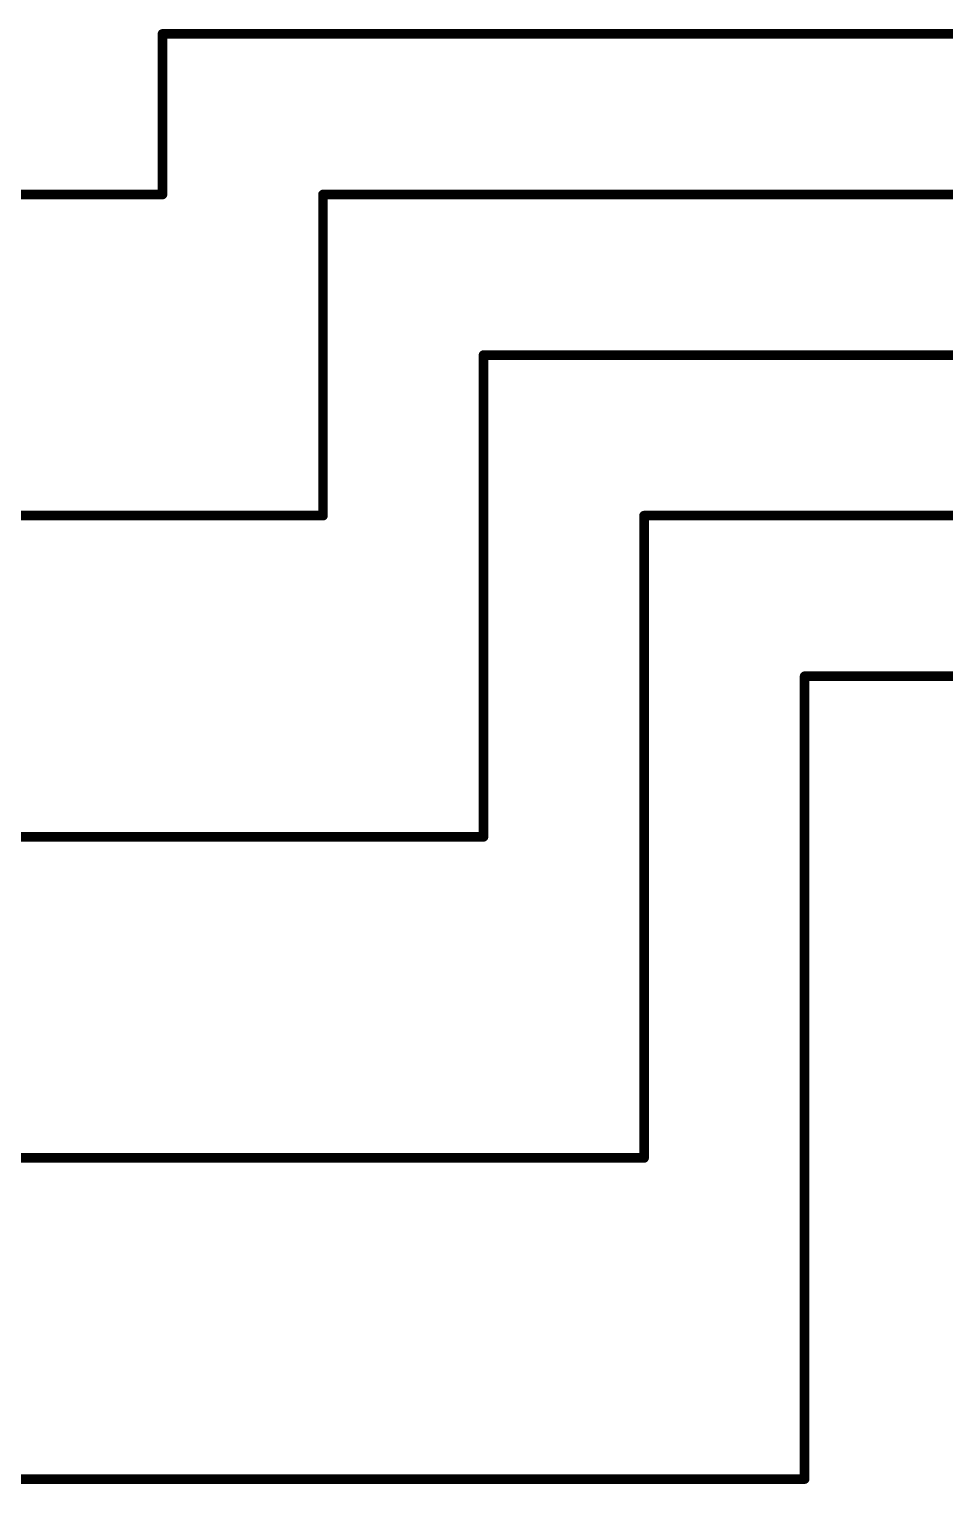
# Model space of a CAD drawing. Extents: x 0 to 264, y 0 to 182.
# Drawn here: x 211.25 to 225.74, y 91.36 to 114.38 of the extents above; entities that cross this region are included whole.
import ezdxf

# ---------------------------------------------------------------- set-up
doc = ezdxf.new("R2010")
doc.units = 0
doc.layers.add('91', color=122, linetype='CONTINUOUS')
doc.layers.add('94', color=12, linetype='CONTINUOUS')

msp = doc.modelspace()

# ---------------------------------------------------------------- linework, layer by layer
at = {"layer": '91', "const_width": 0.1524}
for points in [[(213.36, 111.76), (213.36, 114.3)], [(213.36, 114.3), (248.92, 114.3)], [(215.9, 106.68), (215.9, 111.76)], [(215.9, 111.76), (248.92, 111.76)], [(218.44, 101.6), (218.44, 109.22)], [(218.44, 109.22), (248.92, 109.22)], [(213.36, 106.68), (215.9, 106.68)], [(220.98, 96.52), (220.98, 106.68)], [(220.98, 106.68), (248.92, 106.68)], [(223.52, 91.44), (223.52, 104.14)], [(223.52, 104.14), (248.92, 104.14)], [(213.36, 101.6), (218.44, 101.6)], [(213.36, 96.52), (220.98, 96.52)], [(213.36, 91.44), (223.52, 91.44)]]:
    msp.add_lwpolyline(points, dxfattribs=at)
at = {"layer": '91', "const_width": 0.0762}
for points in [[(213.3981, 114.3, 1), (213.3219, 114.3)], [(213.36, 114.3381, 1), (213.36, 114.2619)], [(213.3219, 111.76, 1), (213.3981, 111.76)], [(215.9381, 111.76, 1), (215.8619, 111.76)], [(215.9, 111.7981, 1), (215.9, 111.7219)], [(218.4781, 109.22, 1), (218.4019, 109.22)], [(218.44, 109.2581, 1), (218.44, 109.1819)], [(213.36, 106.7181, 1), (213.36, 106.6419)], [(215.8619, 106.68, 1), (215.9381, 106.68)], [(215.9, 106.6419, 1), (215.9, 106.7181)], [(221.0181, 106.68, 1), (220.9419, 106.68)], [(220.98, 106.7181, 1), (220.98, 106.6419)], [(223.5581, 104.14, 1), (223.4819, 104.14)], [(223.52, 104.1781, 1), (223.52, 104.1019)], [(213.36, 101.6381, 1), (213.36, 101.5619)], [(218.4019, 101.6, 1), (218.4781, 101.6)], [(218.44, 101.5619, 1), (218.44, 101.6381)], [(213.36, 96.5581, 1), (213.36, 96.4819)], [(220.9419, 96.52, 1), (221.0181, 96.52)], [(220.98, 96.4819, 1), (220.98, 96.5581)], [(213.36, 91.4781, 1), (213.36, 91.4019)], [(223.4819, 91.44, 1), (223.5581, 91.44)], [(223.52, 91.4019, 1), (223.52, 91.4781)]]:
    msp.add_lwpolyline(points, format="xyb", dxfattribs=at)
at = {"layer": '94', "const_width": 0.1524}
for points in [[(213.36, 111.76), (210.82, 111.76)], [(213.36, 106.68), (210.82, 106.68)], [(213.36, 101.6), (210.82, 101.6)], [(213.36, 96.52), (210.82, 96.52)], [(213.36, 91.44), (210.82, 91.44)]]:
    msp.add_lwpolyline(points, dxfattribs=at)
at = {"layer": '94', "const_width": 0.0762}
for points in [[(213.36, 111.7219, 1), (213.36, 111.7981)], [(213.36, 106.6419, 1), (213.36, 106.7181)], [(213.36, 101.5619, 1), (213.36, 101.6381)], [(213.36, 96.4819, 1), (213.36, 96.5581)], [(213.36, 91.4019, 1), (213.36, 91.4781)]]:
    msp.add_lwpolyline(points, format="xyb", dxfattribs=at)

doc.saveas('drawing.dxf')
